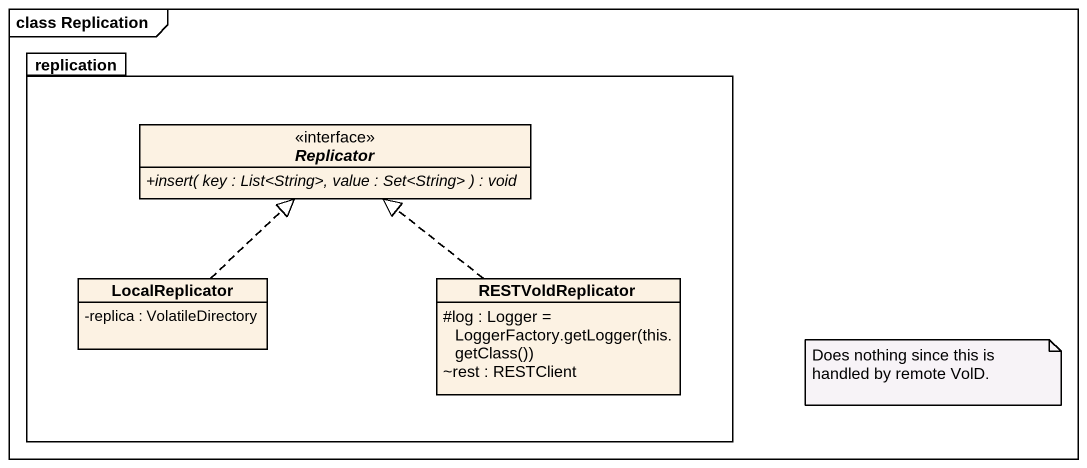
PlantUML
@startuml
mainframe class Replication
hide circle
hide empty members
skinparam classAttributeIconSize 0
package replication {
  interface Replicator {
    {abstract} +insert( key : List<String>, value : Set<String> ) : void
  }
  class LocalReplicator {
    -replica : VolatileDirectory
  }
  class RESTVoldReplicator {
    {field} #log : Logger = LoggerFactory.getLogger(this.getClass())
    ~rest : RESTClient
  }
}
LocalReplicator .up.|> Replicator
RESTVoldReplicator .up.|> Replicator
note as N1
  Does nothing since this is handled by remote VolD.
end note
@enduml
